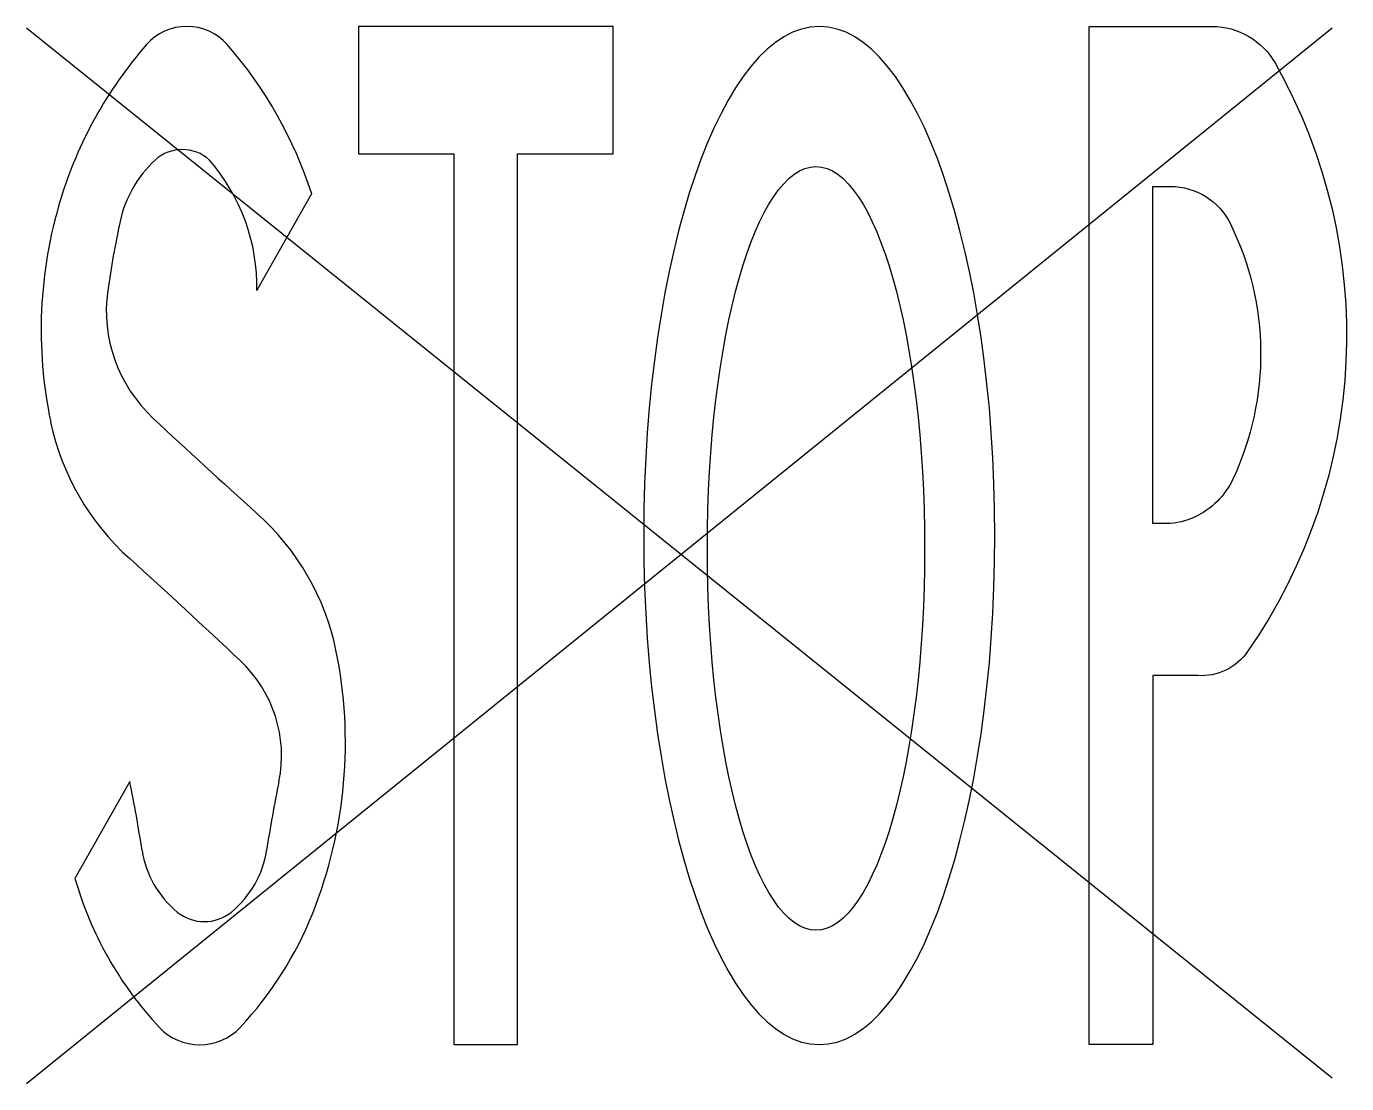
# Model space of a CAD drawing. Header units: metres. Extents: x -1.05 to 1.02, y -1.66 to 0.
import ezdxf

# ---------------------------------------------------------------- set-up
doc = ezdxf.new("R2010")
doc.units = ezdxf.units.M
doc.header["$LTSCALE"] = 0.2

msp = doc.modelspace()

# ---------------------------------------------------------------- linework, layer by layer
for p, q in [((-1.054, -0.0023), (0.9979, -1.652)), ((-1.054, -1.6612), (0.9979, -0.0023)), ((-0.8917, -1.1863), (-0.9777, -1.3387))]:
    msp.add_line(p, q)
at = {"flags": 128}
msp.add_lwpolyline([(-0.5321, 0), (-0.5321, -0.2), (-0.3821, -0.2), (-0.3821, -1.6), (-0.2821, -1.6), (-0.2821, -0.2), (-0.1321, -0.2), (-0.1321, 0)], close=True, dxfattribs=at)
for points in [[(0.6161, 0), (0.8091, 0, -0.271041), (0.9089, -0.0584, -0.287164), (0.8652, -0.9822, -0.262181), (0.7867, -1.0202), (0.7161, -1.0202), (0.7161, -1.6), (0.6161, -1.6)], [(0.7161, -0.7812), (0.7161, -0.2514), (0.7436, -0.2514, -0.285912), (0.838, -0.3102, -0.227348), (0.842, -0.7112, -0.176167), (0.7819, -0.7712, -0.105497), (0.7382, -0.7812)]]:
    msp.add_lwpolyline(points, format="xyb", close=True, dxfattribs=at)
msp.add_lwpolyline([(-0.6917, -0.4152), (-0.6917, -0.4152), (-0.6057, -0.2628)], dxfattribs=at)
at = {"extrusion": (0, 0, -1)}
msp.add_ellipse((0.192, -0.8), major_axis=(0, -0.8), ratio=0.344896, dxfattribs=at)
for centre, major_axis, start_param, end_param in [((-0.8018, -0.0797), (-0.0827, 0), 3.838654, 5.586124), ((-0.3276, -0.4624), (0.7012, 0), 2.444531, 2.855911), ((-1.2793, -0.4651), (0.7055, 0), 0.302007, 0.697061), ((-0.809, -0.2527), (0.0614, 0), 0.806176, 2.335417), ((-0.7181, -0.344), (0.1927, 0), 2.335417, 2.938331), ((-1.0157, -0.4095), (0.324, 0), -0.01823, 0.69325), ((-0.2758, -0.477), (-0.7551, 0), -0.285682, 0.199986), ((0.7939, -0.6444), (1.7365, 0), 2.938331, 3.004251), ((-0.6847, -0.4474), (-0.2438, 0), -0.137342, 0.799746), ((-0.6046, -0.5413), (0.4197, 0), 3.341579, 3.958951), ((6.3425, 6.523), (-10.3275, 0), 0.799746, 0.821514), ((-0.9739, -1.0576), (0.4143, 0), 0.19583, 0.821514), ((-8.8686, -9.0328), (-11.6596, 0), 3.938362, 3.958951), ((-1.3289, -1.1255), (0.7762, 0), -0.366189, 0.19583), ((-0.8699, -1.1458), (0.2169, 0), -0.195129, 0.79677), ((-3.1531, -1.6171), (-2.3052, 0), 3.287068, 3.336721), ((1.6043, -1.6171), (2.3052, 0), 2.946464, 2.996118), ((-0.7112, -1.2723), (-0.1628, 0), 0.145475, 0.863963), ((-0.8376, -1.2723), (0.1628, 0), -0.863963, -0.145475), ((-0.3989, -1.1863), (-0.6, 0), 0.26669, 0.499534), ((-0.7744, -1.3436), (-0.0655, 0), 0.863963, 2.27763), ((-1.1643, -1.1863), (0.6, 0), -0.732378, -0.366189), ((-0.3989, -1.1863), (-0.6, 0), 0.499534, 0.732378), ((-0.7816, -1.518), (-0.0853, 0), 0.732378, 2.409214)]:
    msp.add_ellipse(centre, major_axis=major_axis, ratio=0.963855, start_param=start_param, end_param=end_param)
msp.add_ellipse((0.1868, -0.8202), major_axis=(0, 0.6), ratio=0.284488)

doc.saveas('drawing.dxf')
